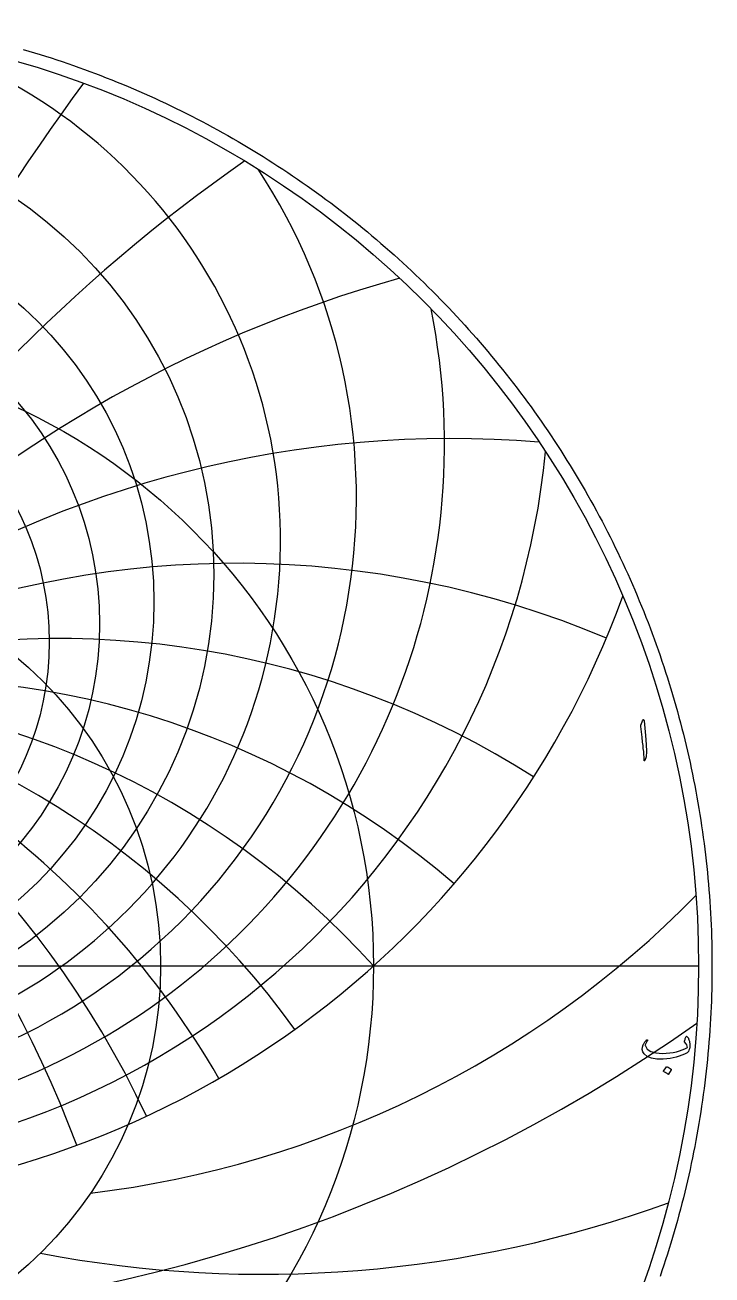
# Model space of a CAD drawing. Header units: millimetres. Extents: x -62 to 62, y -62 to 63.
# Drawn here: x 17.3 to 61.6, y -20 to 60.8 of the extents above; entities that cross this region are included whole.
import ezdxf

# ---------------------------------------------------------------- set-up
doc = ezdxf.new("R2010")
doc.units = ezdxf.units.MM
for name, color, linetype in [('CUT_OUTER', 1, 'Continuous'), ('ENGRAVE', 7, 'Continuous'), ('ENGRAVE_FINE', 8, 'Continuous'), ('TEXT', 5, 'Continuous')]:
    doc.layers.add(name, color=color, linetype=linetype)

msp = doc.modelspace()

# ---------------------------------------------------------------- linework, layer by layer
at = {"layer": 'CUT_OUTER'}
msp.add_lwpolyline([(17.1603, 59.1745), (17.5231, 59.0681), (17.8852, 58.9595), (18.2466, 58.8486), (18.6073, 58.7356), (18.9674, 58.6203), (19.3267, 58.5028), (19.6853, 58.3831), (20.0432, 58.2612), (20.4003, 58.1372), (20.7566, 58.0109), (21.1122, 57.8824), (21.4669, 57.7518), (21.8209, 57.619), (22.174, 57.484), (22.5263, 57.3469), (22.8778, 57.2076), (23.2284, 57.0661), (23.5781, 56.9225), (23.9269, 56.7768), (24.2748, 56.6289), (24.6218, 56.4789), (24.9679, 56.3267), (25.3131, 56.1725), (25.6573, 56.0161), (26.0005, 55.8576), (26.3427, 55.697), (26.684, 55.5344), (27.0242, 55.3696), (27.3635, 55.2027), (27.7017, 55.0338), (28.0388, 54.8628), (28.3749, 54.6897), (28.71, 54.5146), (29.0439, 54.3374), (29.3768, 54.1581), (29.7085, 53.9769), (30.0392, 53.7936), (30.3687, 53.6082), (30.6971, 53.4209), (31.0243, 53.2315), (31.3503, 53.0402), (31.6752, 52.8468), (31.9988, 52.6515), (32.3213, 52.4541), (32.6425, 52.2548), (32.9625, 52.0535), (33.2813, 51.8503), (33.5988, 51.6451), (33.9151, 51.438), (34.2301, 51.2289), (34.5438, 51.0179), (34.8562, 50.805), (35.1672, 50.5902), (35.477, 50.3734), (35.7854, 50.1548), (36.0925, 49.9343), (36.3982, 49.7119), (36.7025, 49.4876), (37.0055, 49.2615), (37.307, 49.0335), (37.6072, 48.8037), (37.906, 48.572), (38.2033, 48.3385), (38.4992, 48.1032), (38.7936, 47.866), (39.0866, 47.6271), (39.3781, 47.3864), (39.6681, 47.1439), (39.9566, 46.8996), (40.2436, 46.6535), (40.5291, 46.4057), (40.8131, 46.1562), (41.0955, 45.9049), (41.3764, 45.6519), (41.6558, 45.3971), (41.9335, 45.1407), (42.2097, 44.8825), (42.4843, 44.6227), (42.7573, 44.3612), (43.0287, 44.098), (43.2985, 43.8331), (43.5666, 43.5666), (43.8331, 43.2985), (44.098, 43.0287), (44.3612, 42.7573), (44.6227, 42.4843), (44.8825, 42.2097), (45.1407, 41.9335), (45.3971, 41.6558), (45.6519, 41.3764), (45.9049, 41.0955), (46.1562, 40.8131), (46.4057, 40.5291), (46.6535, 40.2436), (46.8996, 39.9566), (47.1439, 39.6681), (47.3864, 39.3781), (47.6271, 39.0866), (47.866, 38.7936), (48.1032, 38.4992), (48.3385, 38.2033), (48.572, 37.906), (48.8037, 37.6072), (49.0335, 37.307), (49.2615, 37.0055), (49.4876, 36.7025), (49.7119, 36.3982), (49.9343, 36.0925), (50.1548, 35.7854), (50.3734, 35.477), (50.5902, 35.1672), (50.805, 34.8562), (51.0179, 34.5438), (51.2289, 34.2301), (51.438, 33.9151), (51.6451, 33.5988), (51.8503, 33.2813), (52.0535, 32.9625), (52.2548, 32.6425), (52.4541, 32.3213), (52.6515, 31.9988), (52.8468, 31.6752), (53.0402, 31.3503), (53.2315, 31.0243), (53.4209, 30.6971), (53.6082, 30.3687), (53.7936, 30.0392), (53.9769, 29.7085), (54.1581, 29.3768), (54.3374, 29.0439), (54.5146, 28.71), (54.6897, 28.3749), (54.8628, 28.0388), (55.0338, 27.7017), (55.2027, 27.3635), (55.3696, 27.0242), (55.5344, 26.684), (55.697, 26.3427), (55.8576, 26.0005), (56.0161, 25.6573), (56.1725, 25.3131), (56.3267, 24.9679), (56.4789, 24.6218), (56.6289, 24.2748), (56.7768, 23.9269), (56.9225, 23.5781), (57.0661, 23.2284), (57.2076, 22.8778), (57.3469, 22.5263), (57.484, 22.174), (57.619, 21.8209), (57.7518, 21.4669), (57.8824, 21.1122), (58.0109, 20.7566), (58.1372, 20.4003), (58.2612, 20.0432), (58.3831, 19.6853), (58.5028, 19.3267), (58.6203, 18.9674), (58.7356, 18.6073), (58.8486, 18.2466), (58.9595, 17.8852), (59.0681, 17.5231), (59.1745, 17.1603), (59.2787, 16.7969), (59.3807, 16.4328), (59.4804, 16.0682), (59.5778, 15.7029), (59.6731, 15.3371), (59.7661, 14.9706), (59.8568, 14.6036), (59.9453, 14.2361), (60.0315, 13.868), (60.1154, 13.4994), (60.1971, 13.1303), (60.2766, 12.7606), (60.3537, 12.3906), (60.4286, 12.02), (60.5012, 11.649), (60.5716, 11.2775), (60.6396, 10.9057), (60.7054, 10.5334), (60.7689, 10.1607), (60.8301, 9.7876), (60.889, 9.4142), (60.9456, 9.0404), (61, 8.6663), (61.052, 8.2919), (61.1017, 7.9171), (61.1491, 7.542), (61.1943, 7.1667), (61.2371, 6.7911), (61.2776, 6.4152), (61.3158, 6.0391), (61.3517, 5.6627), (61.3853, 5.2862), (61.4166, 4.9094), (61.4456, 4.5325), (61.4722, 4.1554), (61.4966, 3.7781), (61.5186, 3.4007), (61.5383, 3.0232), (61.5557, 2.6455), (61.5708, 2.2678), (61.5835, 1.89), (61.5939, 1.512), (61.6021, 1.1341), (61.6079, 0.7561), (61.6113, 0.378), (61.6125, 0), (61.6113, -0.378), (61.6079, -0.7561), (61.6021, -1.1341), (61.5939, -1.512), (61.5835, -1.89), (61.5708, -2.2678), (61.5557, -2.6455), (61.5383, -3.0232), (61.5186, -3.4007), (61.4966, -3.7781), (61.4722, -4.1554), (61.4456, -4.5325), (61.4166, -4.9094), (61.3853, -5.2862), (61.3517, -5.6627), (61.3158, -6.0391), (61.2776, -6.4152), (61.2371, -6.7911), (61.1943, -7.1667), (61.1491, -7.542), (61.1017, -7.9171), (61.052, -8.2919), (61, -8.6663), (60.9456, -9.0404), (60.889, -9.4142), (60.8301, -9.7876), (60.7689, -10.1607), (60.7054, -10.5334), (60.6396, -10.9057), (60.5716, -11.2775), (60.5012, -11.649), (60.4286, -12.02), (60.3537, -12.3906), (60.2766, -12.7606), (60.1971, -13.1303), (60.1154, -13.4994), (60.0315, -13.868), (59.9453, -14.2361), (59.8568, -14.6036), (59.7661, -14.9706), (59.6731, -15.3371), (59.5778, -15.7029), (59.4804, -16.0682), (59.3807, -16.4328), (59.2787, -16.7969), (59.1745, -17.1603), (59.0681, -17.5231), (58.9595, -17.8852), (58.8486, -18.2466), (58.7356, -18.6073), (58.6203, -18.9674), (58.5028, -19.3267), (58.3831, -19.6853), (58.2612, -20.0432)], dxfattribs=at)
at = {"layer": 'ENGRAVE'}
msp.add_lwpolyline([(-60.75, 0), (60.75, 0)], dxfattribs=at)
for centre, radius in [((0, 0), 60.75), ((0, 25.277), 29.4566), ((0, 23.5116), 25.5957), ((0, 22.0825), 22.0825), ((0, 0), 39.7663), ((0, 20.9252), 18.8411), ((0, 0), 26.0306)]:
    msp.add_circle(centre, radius, dxfattribs=at)
for centre, radius, start, end in [((0, 27.4682), 33.7666, 104.505507, 75.494493), ((0, 30.2123), 38.6649, 146.69677, 33.30323), ((0, 33.6952), 44.3506, 168.649585, 11.350415), ((0, 38.1979), 51.1187, 185.608142, 354.391858), ((0, 44.165), 59.4298, 199.959035, 340.040965), ((0, -35.8057), 53.5108, 42, 138), ((0, -35.8057), 53.5108, 42, 138), ((13.6023, 50.7645), 65.9046, 276.888696, 315.464274), ((32.6231, 56.5048), 76.4095, 259.171247, 290.03171)]:
    msp.add_arc(centre, radius, start, end, dxfattribs=at)
at = {"layer": 'ENGRAVE_FINE'}
for centre, radius, start, end in [((147.0198, -35.8057), 156.4552, 143.623611, 172.255615), ((147.0198, -35.8057), 156.4552, 143.623611, 172.255615), ((92.6835, -35.8057), 107.0217, 124.896804, 168.254866), ((92.6835, -35.8057), 107.0217, 124.896804, 168.254866), ((63.7717, -35.8057), 83.2481, 105.542439, 164.092802), ((63.7717, -35.8057), 83.2481, 105.542439, 164.092802), ((-44.9009, -35.8057), 69.8534, 20.296793, 94.565762), ((-44.9009, -35.8057), 69.8534, 20.296793, 94.565762), ((44.9009, -35.8057), 69.8534, 85.434238, 159.703207), ((44.9009, -35.8057), 69.8534, 85.434238, 159.703207), ((-30.8945, -35.8057), 61.789, 24.992282, 112.762358), ((-30.8945, -35.8057), 61.789, 24.992282, 112.762358), ((30.8945, -35.8057), 61.789, 67.237642, 155.007718), ((30.8945, -35.8057), 61.789, 67.237642, 155.007718), ((-19.4764, -35.8057), 56.9451, 30.089288, 122.535602), ((-19.4764, -35.8057), 56.9451, 30.089288, 122.535602), ((19.4764, -35.8057), 56.9451, 57.464398, 149.910712), ((19.4764, -35.8057), 56.9451, 57.464398, 149.910712), ((-9.4354, -35.8057), 54.3363, 35.707517, 130.834526), ((-9.4354, -35.8057), 54.3363, 35.707517, 130.834526), ((9.4354, -35.8057), 54.3363, 49.165474, 144.292483), ((9.4354, -35.8057), 54.3363, 49.165474, 144.292483), ((0, 82.0633), 105.0224, 234.73332, 305.26668)]:
    msp.add_arc(centre, radius, start, end, dxfattribs=at)
at = {"layer": 'TEXT'}
for points in [[(57.1271, 15.8167), (57.1638, 15.8875), (57.1933, 15.9125), (57.2155, 15.8914), (57.2306, 15.8243), (57.3188, 14.8854), (57.3712, 14.3091), (57.3829, 13.8488), (57.354, 13.5044), (57.2843, 13.2759), (57.2716, 13.2572), (57.2603, 13.2471), (57.2505, 13.2457), (57.2421, 13.2529), (57.2354, 13.2641), (57.2306, 13.2787), (57.2277, 13.2967), (57.2268, 13.318), (57.2268, 13.484), (57.2191, 13.66), (57.2038, 13.8462), (57.1808, 14.0423), (57.1758, 14.0936), (57.1607, 14.232), (57.1355, 14.4576), (57.1003, 14.7704), (57.016, 15.4641), (57.0141, 15.501), (57.016, 15.535), (57.0218, 15.5661), (57.0313, 15.5944)], [(60.0162, -4.5634), (60.042, -4.5957), (60.0656, -4.6314), (60.087, -4.6704), (60.1063, -4.7128), (60.1234, -4.7583), (60.1384, -4.8067), (60.1512, -4.858), (60.1618, -4.9121), (60.1757, -5.0208), (60.1791, -5.1286), (60.1719, -5.2354), (60.1542, -5.3413), (60.1273, -5.4357), (60.0929, -5.5118), (60.0507, -5.5698), (60.0009, -5.6096), (59.8428, -5.6932), (59.6751, -5.7676), (59.4979, -5.833), (59.3111, -5.8893), (59.1147, -5.936), (58.9087, -5.9727), (58.6931, -5.9993), (58.468, -6.0158), (58.046, -6.0115), (57.6996, -5.9525), (57.429, -5.839), (57.234, -5.6709), (57.154, -5.5394), (57.1171, -5.3978), (57.1233, -5.2462), (57.1727, -5.0845), (57.1893, -5.0497), (57.2086, -5.0141), (57.2305, -4.9778), (57.2551, -4.9408), (57.2823, -4.9031), (57.3121, -4.8647), (57.3445, -4.8255), (57.3796, -4.7856), (57.3914, -4.7744), (57.4036, -4.7674), (57.4163, -4.7648), (57.4294, -4.7665), (57.4383, -4.7698), (57.4457, -4.776), (57.4517, -4.7851), (57.4563, -4.7971), (57.4584, -4.8084), (57.4572, -4.8192), (57.4527, -4.8295), (57.4448, -4.8393), (57.412, -4.8783), (57.3825, -4.9188), (57.3564, -4.9607), (57.3336, -5.0041), (57.3181, -5.0455), (57.3097, -5.0855), (57.3085, -5.1241), (57.3145, -5.1612), (57.4342, -5.3779), (57.6594, -5.53), (57.9899, -5.6175), (58.4258, -5.6402), (58.6655, -5.631), (58.8938, -5.611), (59.111, -5.5802), (59.3168, -5.5387), (59.5117, -5.4863), (59.6957, -5.4232), (59.869, -5.3493), (60.0315, -5.2647), (60.0157, -5.1856), (59.9798, -5.098), (59.9238, -5.0017), (59.8476, -4.8968), (59.8452, -4.8867), (59.8457, -4.868), (59.849, -4.8407), (59.8553, -4.8048), (59.8569, -4.8012), (59.8581, -4.7981), (59.8588, -4.7954), (59.8591, -4.7933), (59.8715, -4.7444), (59.8897, -4.6898), (59.9137, -4.6295), (59.9434, -4.5634), (59.9566, -4.5432), (59.9731, -4.5365), (59.993, -4.5432), (60.0162, -4.5634)], [(58.6788, -6.514), (58.6835, -6.5092), (58.6902, -6.5063), (58.6989, -6.5053), (58.7094, -6.5063), (58.7839, -6.5365), (58.8541, -6.5734), (58.9199, -6.617), (58.9815, -6.6673), (58.9875, -6.6749), (58.9901, -6.6826), (58.9894, -6.6903), (58.9853, -6.6979), (58.8052, -6.9892), (58.7985, -6.9961), (58.7899, -6.9978), (58.7793, -6.9942), (58.7669, -6.9853), (58.7561, -6.9777), (58.7391, -6.9662), (58.7159, -6.9508), (58.6864, -6.9317), (58.6503, -6.9087), (58.6069, -6.8819), (58.5564, -6.8512), (58.4986, -6.8167), (58.491, -6.811), (58.4871, -6.8052), (58.4871, -6.7995), (58.491, -6.7937)]]:
    msp.add_lwpolyline(points, close=True, dxfattribs=at)

doc.saveas('drawing.dxf')
